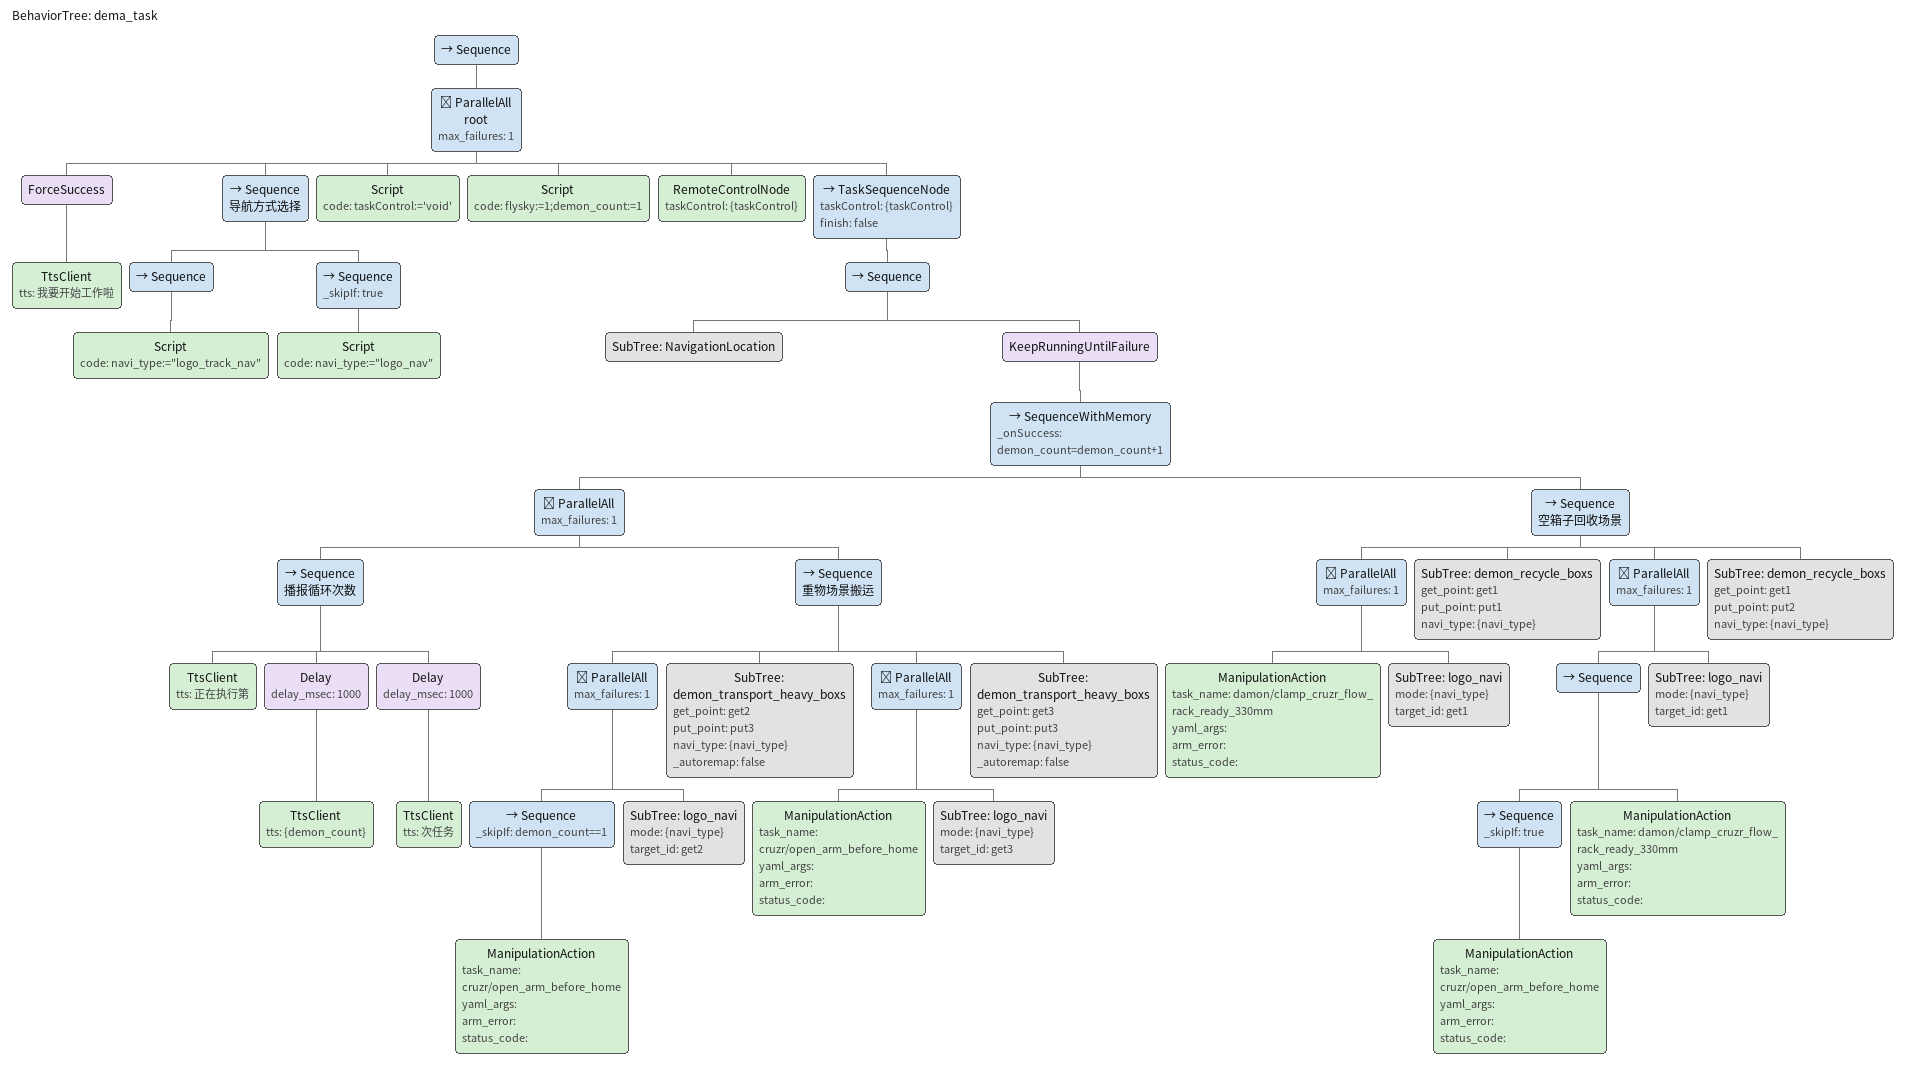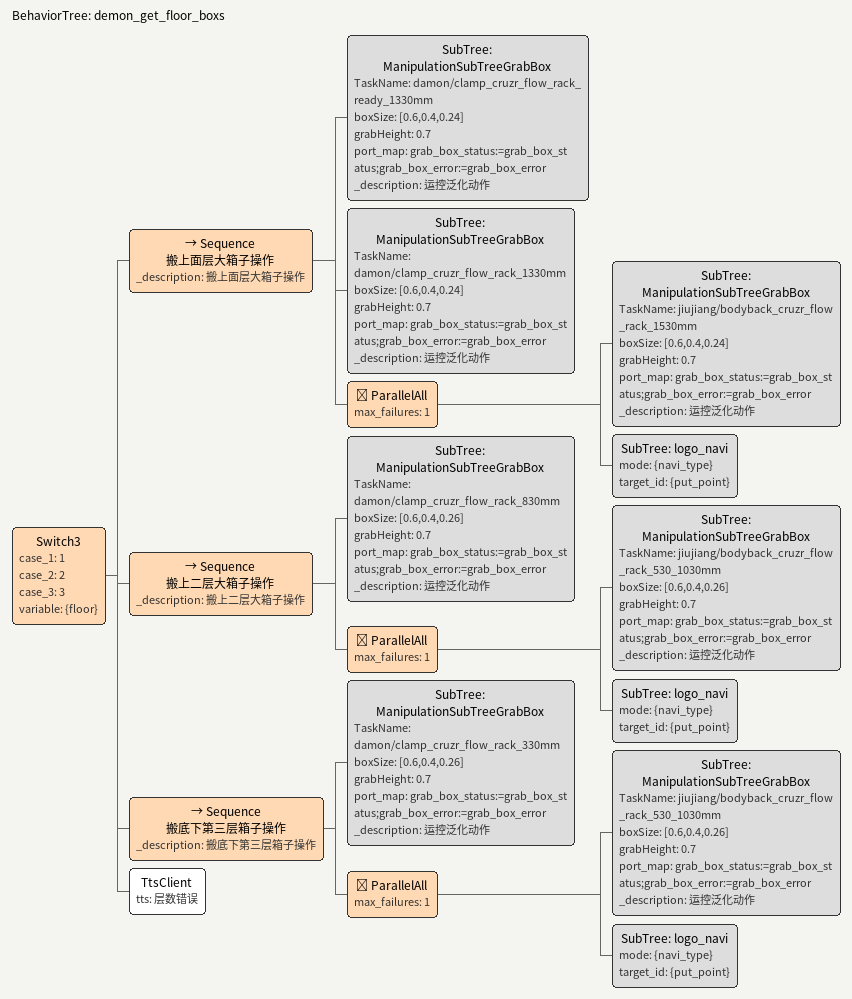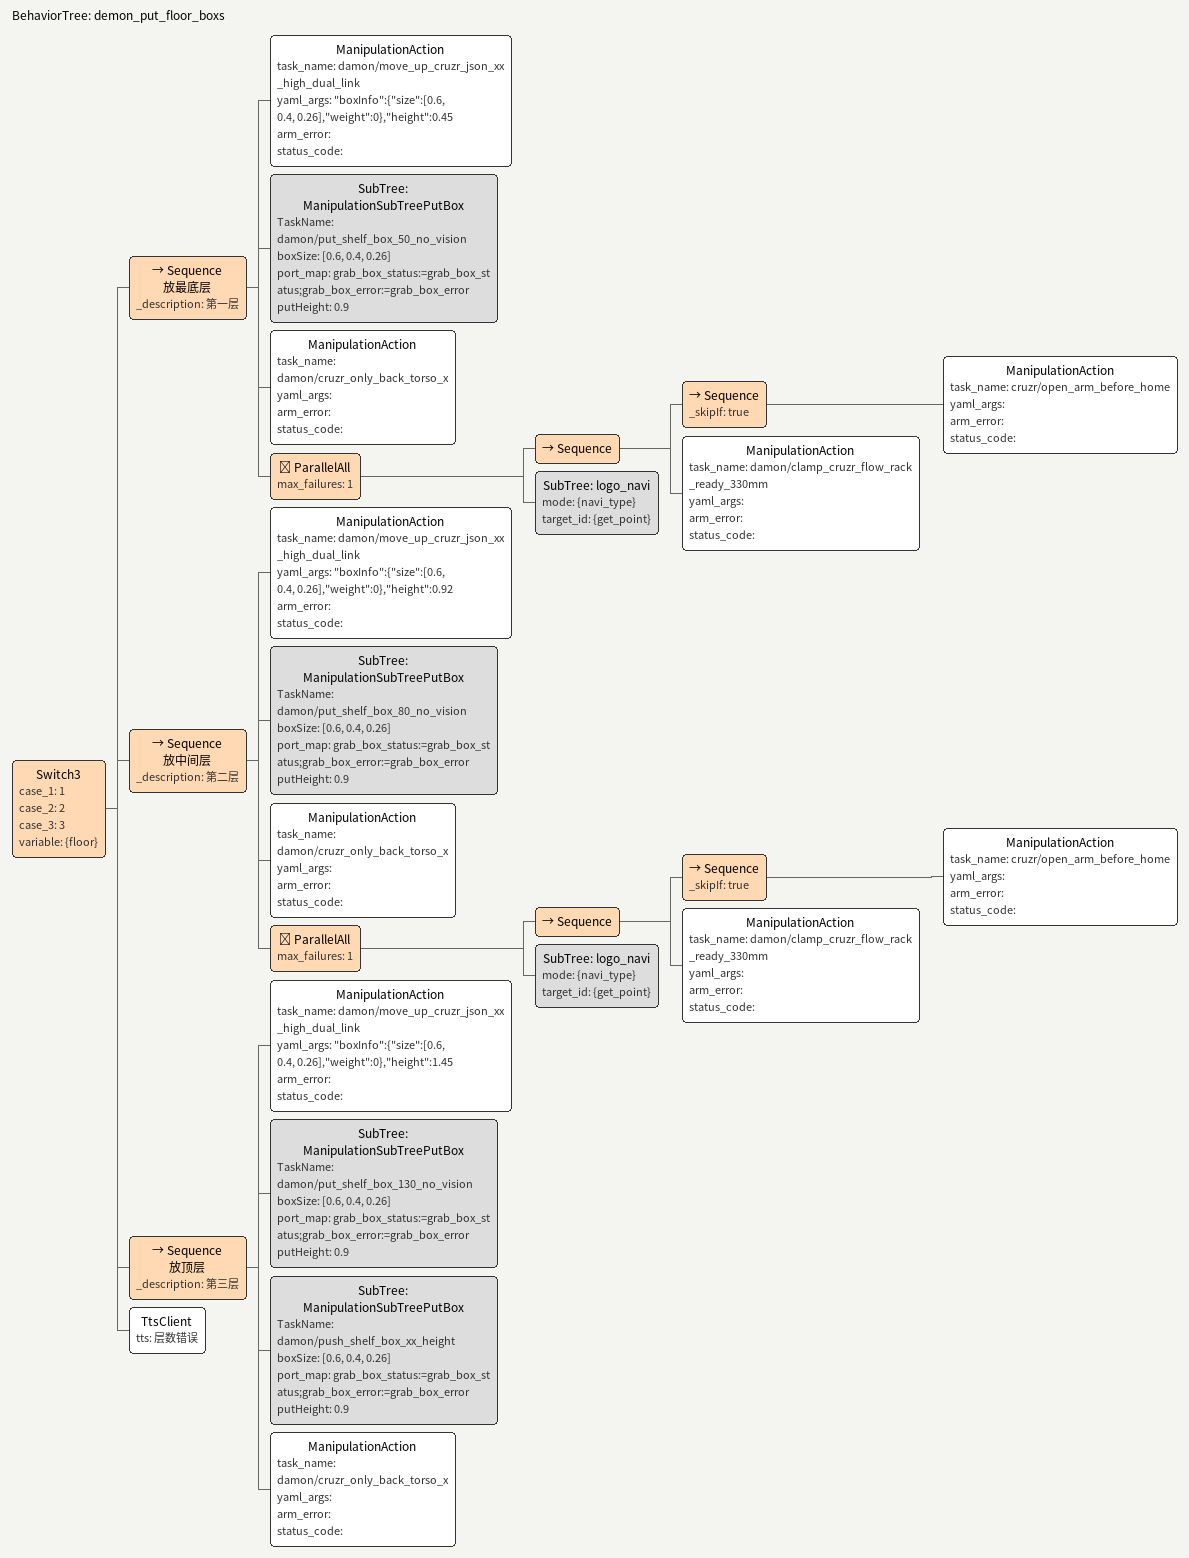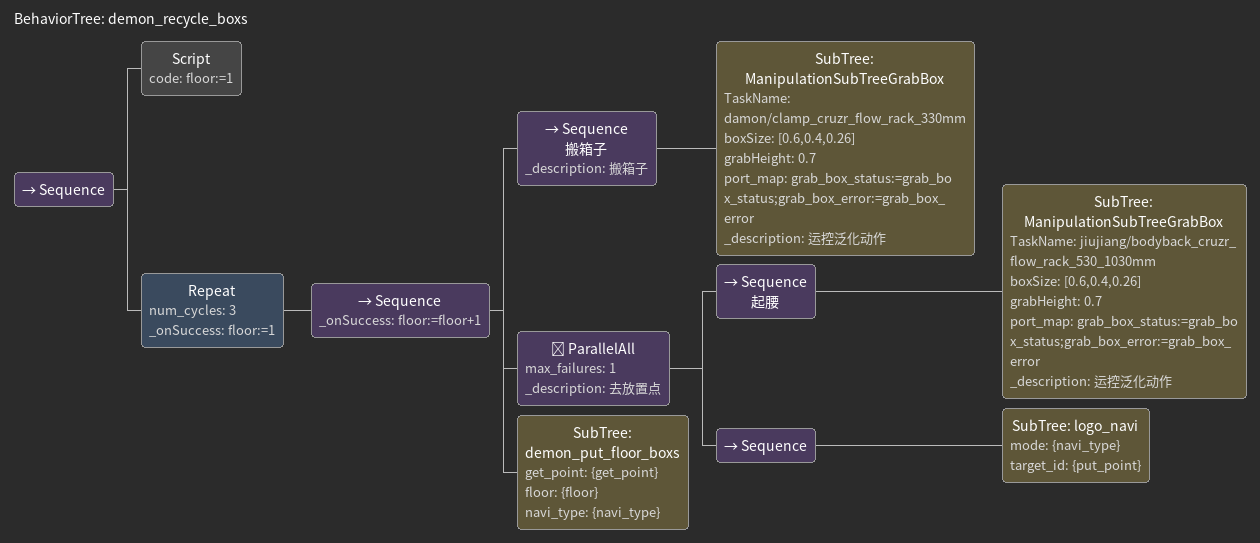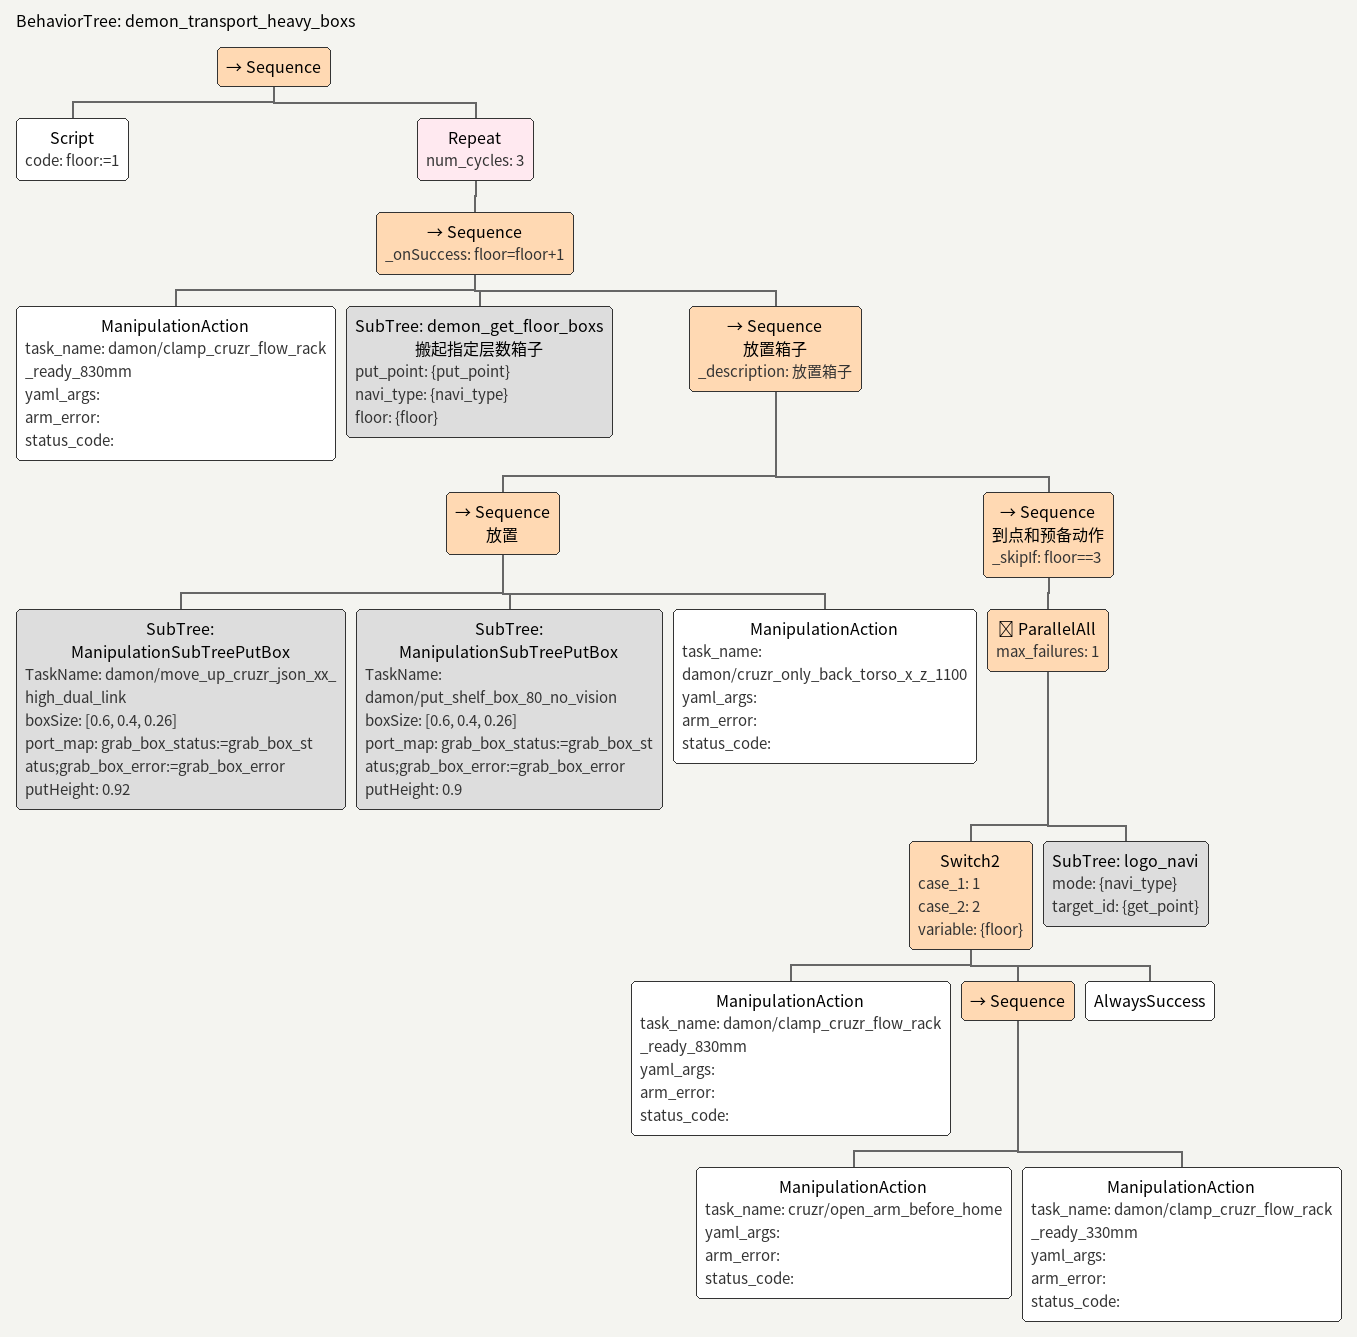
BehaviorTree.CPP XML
<?xml version="1.0" encoding="UTF-8"?>
<root BTCPP_format="4"
      main_tree_to_execute="dema_task">
  <include path="subtrees/Navigation/navigation.xml"/>

  <include path="subtrees/Manipulation/manipulation.xml"/>

  <BehaviorTree ID="dema_task">
    <Sequence>
      <ParallelAll name="root"
                   max_failures="1">
        <ForceSuccess>
          <TtsClient tts="我要开始工作啦"/>
        </ForceSuccess>
        <Sequence name="导航方式选择">
          <Sequence>
            <Script code="navi_type:=&quot;logo_track_nav&quot;"/>
          </Sequence>
          <Sequence _skipIf="true">
            <Script code="navi_type:=&quot;logo_nav&quot;"/>
          </Sequence>
        </Sequence>
        <Script code=" taskControl:=&apos;void&apos;"/>
        <Script code="flysky:=1;demon_count:=1"/>
        <RemoteControlNode taskControl="{taskControl}"/>
        <TaskSequenceNode taskControl="{taskControl}"
                          finish="false">
          <Sequence>
            <SubTree ID="NavigationLocation"/>
            <KeepRunningUntilFailure>
              <SequenceWithMemory _onSuccess="demon_count=demon_count+1">
                <ParallelAll max_failures="1">
                  <Sequence name="播报循环次数">
                    <TtsClient tts="正在执行第"/>
                    <Delay delay_msec="1000">
                      <TtsClient tts="{demon_count}"/>
                    </Delay>
                    <Delay delay_msec="1000">
                      <TtsClient tts="次任务"/>
                    </Delay>
                  </Sequence>
                  <Sequence name="重物场景搬运">
                    <ParallelAll max_failures="1">
                      <Sequence _skipIf="demon_count==1">
                        <ManipulationAction task_name="cruzr/open_arm_before_home"
                                            yaml_args=""
                                            arm_error=""
                                            status_code=""/>
                      </Sequence>
                      <SubTree ID="logo_navi"
                               mode="{navi_type}"
                               target_id="get2"/>
                    </ParallelAll>
                    <SubTree ID="demon_transport_heavy_boxs"
                             get_point="get2"
                             put_point="put3"
                             navi_type="{navi_type}"
                             _autoremap="false"/>
                    <ParallelAll max_failures="1">
                      <ManipulationAction task_name="cruzr/open_arm_before_home"
                                          yaml_args=""
                                          arm_error=""
                                          status_code=""/>
                      <SubTree ID="logo_navi"
                               mode="{navi_type}"
                               target_id="get3"/>
                    </ParallelAll>
                    <SubTree ID="demon_transport_heavy_boxs"
                             get_point="get3"
                             put_point="put3"
                             navi_type="{navi_type}"
                             _autoremap="false"/>
                  </Sequence>
                </ParallelAll>
                <Sequence name="空箱子回收场景">
                  <ParallelAll max_failures="1">
                    <ManipulationAction task_name="damon/clamp_cruzr_flow_rack_ready_330mm"
                                        yaml_args=""
                                        arm_error=""
                                        status_code=""/>
                    <SubTree ID="logo_navi"
                             mode="{navi_type}"
                             target_id="get1"/>
                  </ParallelAll>
                  <SubTree ID="demon_recycle_boxs"
                           get_point="get1"
                           put_point="put1"
                           navi_type="{navi_type}"/>
                  <ParallelAll max_failures="1">
                    <Sequence>
                      <Sequence _skipIf="true">
                        <ManipulationAction task_name="cruzr/open_arm_before_home"
                                            yaml_args=""
                                            arm_error=""
                                            status_code=""/>
                      </Sequence>
                      <ManipulationAction task_name="damon/clamp_cruzr_flow_rack_ready_330mm"
                                          yaml_args=""
                                          arm_error=""
                                          status_code=""/>
                    </Sequence>
                    <SubTree ID="logo_navi"
                             mode="{navi_type}"
                             target_id="get1"/>
                  </ParallelAll>
                  <SubTree ID="demon_recycle_boxs"
                           get_point="get1"
                           put_point="put2"
                           navi_type="{navi_type}"/>
                </Sequence>
              </SequenceWithMemory>
            </KeepRunningUntilFailure>
          </Sequence>
        </TaskSequenceNode>
      </ParallelAll>
    </Sequence>
  </BehaviorTree>

  <BehaviorTree ID="demon_get_floor_boxs">
    <Switch3 case_1="1"
             case_2="2"
             case_3="3"
             variable="{floor}">
      <Sequence name="搬上面层大箱子操作"
                _description="搬上面层大箱子操作">
        <SubTree ID="ManipulationSubTreeGrabBox"
                 TaskName="damon/clamp_cruzr_flow_rack_ready_1330mm"
                 boxSize="[0.6,0.4,0.24]"
                 grabHeight="0.7"
                 port_map="grab_box_status:=grab_box_status;grab_box_error:=grab_box_error"
                 _description="运控泛化动作"/>
        <SubTree ID="ManipulationSubTreeGrabBox"
                 TaskName="damon/clamp_cruzr_flow_rack_1330mm"
                 boxSize="[0.6,0.4,0.24]"
                 grabHeight="0.7"
                 port_map="grab_box_status:=grab_box_status;grab_box_error:=grab_box_error"
                 _description="运控泛化动作"/>
        <ParallelAll max_failures="1">
          <SubTree ID="ManipulationSubTreeGrabBox"
                   TaskName="jiujiang/bodyback_cruzr_flow_rack_1530mm"
                   boxSize="[0.6,0.4,0.24]"
                   grabHeight="0.7"
                   port_map="grab_box_status:=grab_box_status;grab_box_error:=grab_box_error"
                   _description="运控泛化动作"/>
          <SubTree ID="logo_navi"
                   mode="{navi_type}"
                   target_id="{put_point}"/>
        </ParallelAll>
      </Sequence>
      <Sequence name="搬上二层大箱子操作"
                _description="搬上二层大箱子操作">
        <SubTree ID="ManipulationSubTreeGrabBox"
                 TaskName="damon/clamp_cruzr_flow_rack_830mm"
                 boxSize="[0.6,0.4,0.26]"
                 grabHeight="0.7"
                 port_map="grab_box_status:=grab_box_status;grab_box_error:=grab_box_error"
                 _description="运控泛化动作"/>
        <ParallelAll max_failures="1">
          <SubTree ID="ManipulationSubTreeGrabBox"
                   TaskName="jiujiang/bodyback_cruzr_flow_rack_530_1030mm"
                   boxSize="[0.6,0.4,0.26]"
                   grabHeight="0.7"
                   port_map="grab_box_status:=grab_box_status;grab_box_error:=grab_box_error"
                   _description="运控泛化动作"/>
          <SubTree ID="logo_navi"
                   mode="{navi_type}"
                   target_id="{put_point}"/>
        </ParallelAll>
      </Sequence>
      <Sequence name="搬底下第三层箱子操作"
                _description="搬底下第三层箱子操作">
        <SubTree ID="ManipulationSubTreeGrabBox"
                 TaskName="damon/clamp_cruzr_flow_rack_330mm"
                 boxSize="[0.6,0.4,0.26]"
                 grabHeight="0.7"
                 port_map="grab_box_status:=grab_box_status;grab_box_error:=grab_box_error"
                 _description="运控泛化动作"/>
        <ParallelAll max_failures="1">
          <SubTree ID="ManipulationSubTreeGrabBox"
                   TaskName="jiujiang/bodyback_cruzr_flow_rack_530_1030mm"
                   boxSize="[0.6,0.4,0.26]"
                   grabHeight="0.7"
                   port_map="grab_box_status:=grab_box_status;grab_box_error:=grab_box_error"
                   _description="运控泛化动作"/>
          <SubTree ID="logo_navi"
                   mode="{navi_type}"
                   target_id="{put_point}"/>
        </ParallelAll>
      </Sequence>
      <TtsClient tts="层数错误"/>
    </Switch3>
  </BehaviorTree>

  <BehaviorTree ID="demon_put_floor_boxs">
    <Switch3 case_1="1"
             case_2="2"
             case_3="3"
             variable="{floor}">
      <Sequence name="放最底层"
                _description="第一层">
        <ManipulationAction task_name="damon/move_up_cruzr_json_xx_high_dual_link"
                            yaml_args="&quot;boxInfo&quot;:{&quot;size&quot;:[0.6, 0.4, 0.26],&quot;weight&quot;:0},&quot;height&quot;:0.45"
                            arm_error=""
                            status_code=""/>
        <SubTree ID="ManipulationSubTreePutBox"
                 TaskName="damon/put_shelf_box_50_no_vision"
                 boxSize="[0.6, 0.4, 0.26]"
                 port_map="grab_box_status:=grab_box_status;grab_box_error:=grab_box_error"
                 putHeight="0.9"/>
        <ManipulationAction task_name="damon/cruzr_only_back_torso_x"
                            yaml_args=""
                            arm_error=""
                            status_code=""/>
        <ParallelAll max_failures="1">
          <Sequence>
            <Sequence _skipIf="true">
              <ManipulationAction task_name="cruzr/open_arm_before_home"
                                  yaml_args=""
                                  arm_error=""
                                  status_code=""/>
            </Sequence>
            <ManipulationAction task_name="damon/clamp_cruzr_flow_rack_ready_330mm"
                                yaml_args=""
                                arm_error=""
                                status_code=""/>
          </Sequence>
          <SubTree ID="logo_navi"
                   mode="{navi_type}"
                   target_id="{get_point}"/>
        </ParallelAll>
      </Sequence>
      <Sequence name="放中间层"
                _description="第二层">
        <ManipulationAction task_name="damon/move_up_cruzr_json_xx_high_dual_link"
                            yaml_args="&quot;boxInfo&quot;:{&quot;size&quot;:[0.6, 0.4, 0.26],&quot;weight&quot;:0},&quot;height&quot;:0.92"
                            arm_error=""
                            status_code=""/>
        <SubTree ID="ManipulationSubTreePutBox"
                 TaskName="damon/put_shelf_box_80_no_vision"
                 boxSize="[0.6, 0.4, 0.26]"
                 port_map="grab_box_status:=grab_box_status;grab_box_error:=grab_box_error"
                 putHeight="0.9"/>
        <ManipulationAction task_name="damon/cruzr_only_back_torso_x"
                            yaml_args=""
                            arm_error=""
                            status_code=""/>
        <ParallelAll max_failures="1">
          <Sequence>
            <Sequence _skipIf="true">
              <ManipulationAction task_name="cruzr/open_arm_before_home"
                                  yaml_args=""
                                  arm_error=""
                                  status_code=""/>
            </Sequence>
            <ManipulationAction task_name="damon/clamp_cruzr_flow_rack_ready_330mm"
                                yaml_args=""
                                arm_error=""
                                status_code=""/>
          </Sequence>
          <SubTree ID="logo_navi"
                   mode="{navi_type}"
                   target_id="{get_point}"/>
        </ParallelAll>
      </Sequence>
      <Sequence name="放顶层"
                _description="第三层">
        <ManipulationAction task_name="damon/move_up_cruzr_json_xx_high_dual_link"
                            yaml_args="&quot;boxInfo&quot;:{&quot;size&quot;:[0.6, 0.4, 0.26],&quot;weight&quot;:0},&quot;height&quot;:1.45"
                            arm_error=""
                            status_code=""/>
        <SubTree ID="ManipulationSubTreePutBox"
                 TaskName="damon/put_shelf_box_130_no_vision"
                 boxSize="[0.6, 0.4, 0.26]"
                 port_map="grab_box_status:=grab_box_status;grab_box_error:=grab_box_error"
                 putHeight="0.9"/>
        <SubTree ID="ManipulationSubTreePutBox"
                 TaskName="damon/push_shelf_box_xx_height"
                 boxSize="[0.6, 0.4, 0.26]"
                 port_map="grab_box_status:=grab_box_status;grab_box_error:=grab_box_error"
                 putHeight="0.9"/>
        <ManipulationAction task_name="damon/cruzr_only_back_torso_x"
                            yaml_args=""
                            arm_error=""
                            status_code=""/>
      </Sequence>
      <TtsClient tts="层数错误"/>
    </Switch3>
  </BehaviorTree>

  <BehaviorTree ID="demon_recycle_boxs">
    <Sequence>
      <Script code="floor:=1"/>
      <Repeat num_cycles="3"
              _onSuccess="floor:=1">
        <Sequence _onSuccess="floor:=floor+1">
          <Sequence name="搬箱子"
                    _description="搬箱子">
            <SubTree ID="ManipulationSubTreeGrabBox"
                     TaskName="damon/clamp_cruzr_flow_rack_330mm"
                     boxSize="[0.6,0.4,0.26]"
                     grabHeight="0.7"
                     port_map="grab_box_status:=grab_box_status;grab_box_error:=grab_box_error"
                     _description="运控泛化动作"/>
          </Sequence>
          <ParallelAll max_failures="1"
                       _description="去放置点">
            <Sequence name="起腰">
              <SubTree ID="ManipulationSubTreeGrabBox"
                       TaskName="jiujiang/bodyback_cruzr_flow_rack_530_1030mm"
                       boxSize="[0.6,0.4,0.26]"
                       grabHeight="0.7"
                       port_map="grab_box_status:=grab_box_status;grab_box_error:=grab_box_error"
                       _description="运控泛化动作"/>
            </Sequence>
            <Sequence>
              <SubTree ID="logo_navi"
                       mode="{navi_type}"
                       target_id="{put_point}"/>
            </Sequence>
          </ParallelAll>
          <SubTree ID="demon_put_floor_boxs"
                   get_point="{get_point}"
                   floor="{floor}"
                   navi_type="{navi_type}"/>
        </Sequence>
      </Repeat>
    </Sequence>
  </BehaviorTree>

  <BehaviorTree ID="demon_transport_heavy_boxs">
    <Sequence>
      <Script code="floor:=1"/>
      <Repeat num_cycles="3">
        <Sequence _onSuccess="floor=floor+1">
          <ManipulationAction task_name="damon/clamp_cruzr_flow_rack_ready_830mm"
                              yaml_args=""
                              arm_error=""
                              status_code=""/>
          <SubTree ID="demon_get_floor_boxs"
                   name="搬起指定层数箱子"
                   put_point="{put_point}"
                   navi_type="{navi_type}"
                   floor="{floor}"/>
          <Sequence name="放置箱子"
                    _description="放置箱子">
            <Sequence name="放置">
              <SubTree ID="ManipulationSubTreePutBox"
                       TaskName="damon/move_up_cruzr_json_xx_high_dual_link"
                       boxSize="[0.6, 0.4, 0.26]"
                       port_map="grab_box_status:=grab_box_status;grab_box_error:=grab_box_error"
                       putHeight="0.92"/>
              <SubTree ID="ManipulationSubTreePutBox"
                       TaskName="damon/put_shelf_box_80_no_vision"
                       boxSize="[0.6, 0.4, 0.26]"
                       port_map="grab_box_status:=grab_box_status;grab_box_error:=grab_box_error"
                       putHeight="0.9"/>
              <ManipulationAction task_name="damon/cruzr_only_back_torso_x_z_1100"
                                  yaml_args=""
                                  arm_error=""
                                  status_code=""/>
            </Sequence>
            <Sequence name="到点和预备动作"
                      _skipIf="floor==3">
              <ParallelAll max_failures="1">
                <Switch2 case_1="1"
                         case_2="2"
                         variable="{floor}">
                  <ManipulationAction task_name="damon/clamp_cruzr_flow_rack_ready_830mm"
                                      yaml_args=""
                                      arm_error=""
                                      status_code=""/>
                  <Sequence>
                    <ManipulationAction task_name="cruzr/open_arm_before_home"
                                        yaml_args=""
                                        arm_error=""
                                        status_code=""/>
                    <ManipulationAction task_name="damon/clamp_cruzr_flow_rack_ready_330mm"
                                        yaml_args=""
                                        arm_error=""
                                        status_code=""/>
                  </Sequence>
                  <AlwaysSuccess/>
                </Switch2>
                <SubTree ID="logo_navi"
                         mode="{navi_type}"
                         target_id="{get_point}"/>
              </ParallelAll>
            </Sequence>
          </Sequence>
        </Sequence>
      </Repeat>
    </Sequence>
  </BehaviorTree>

</root>
